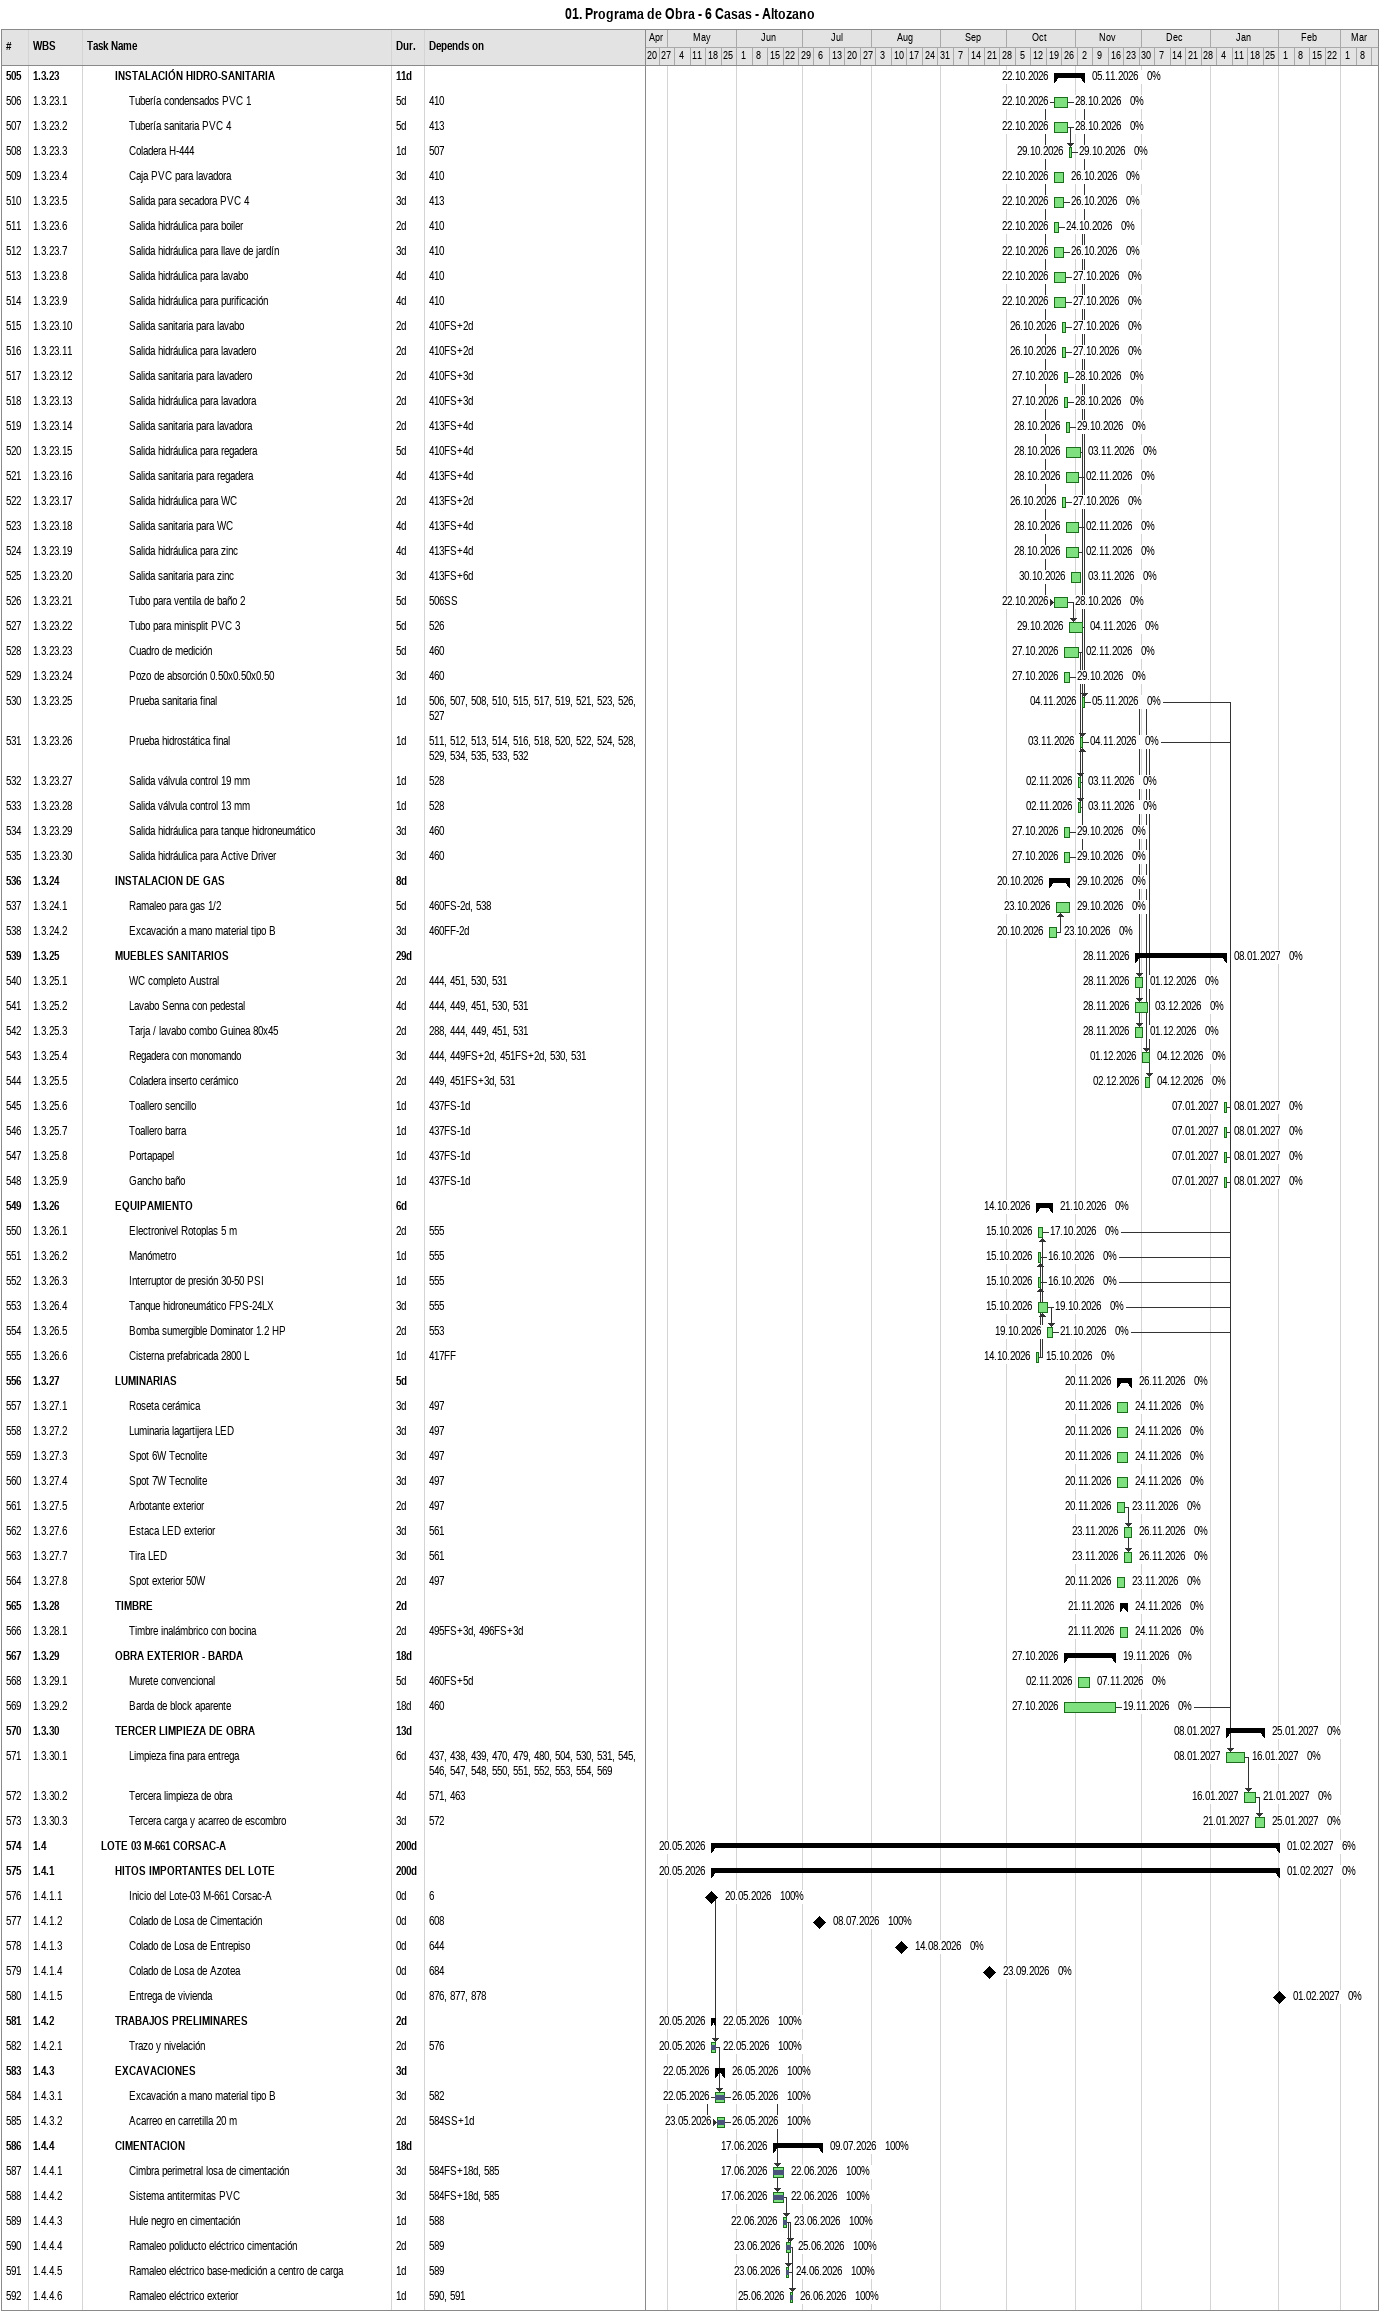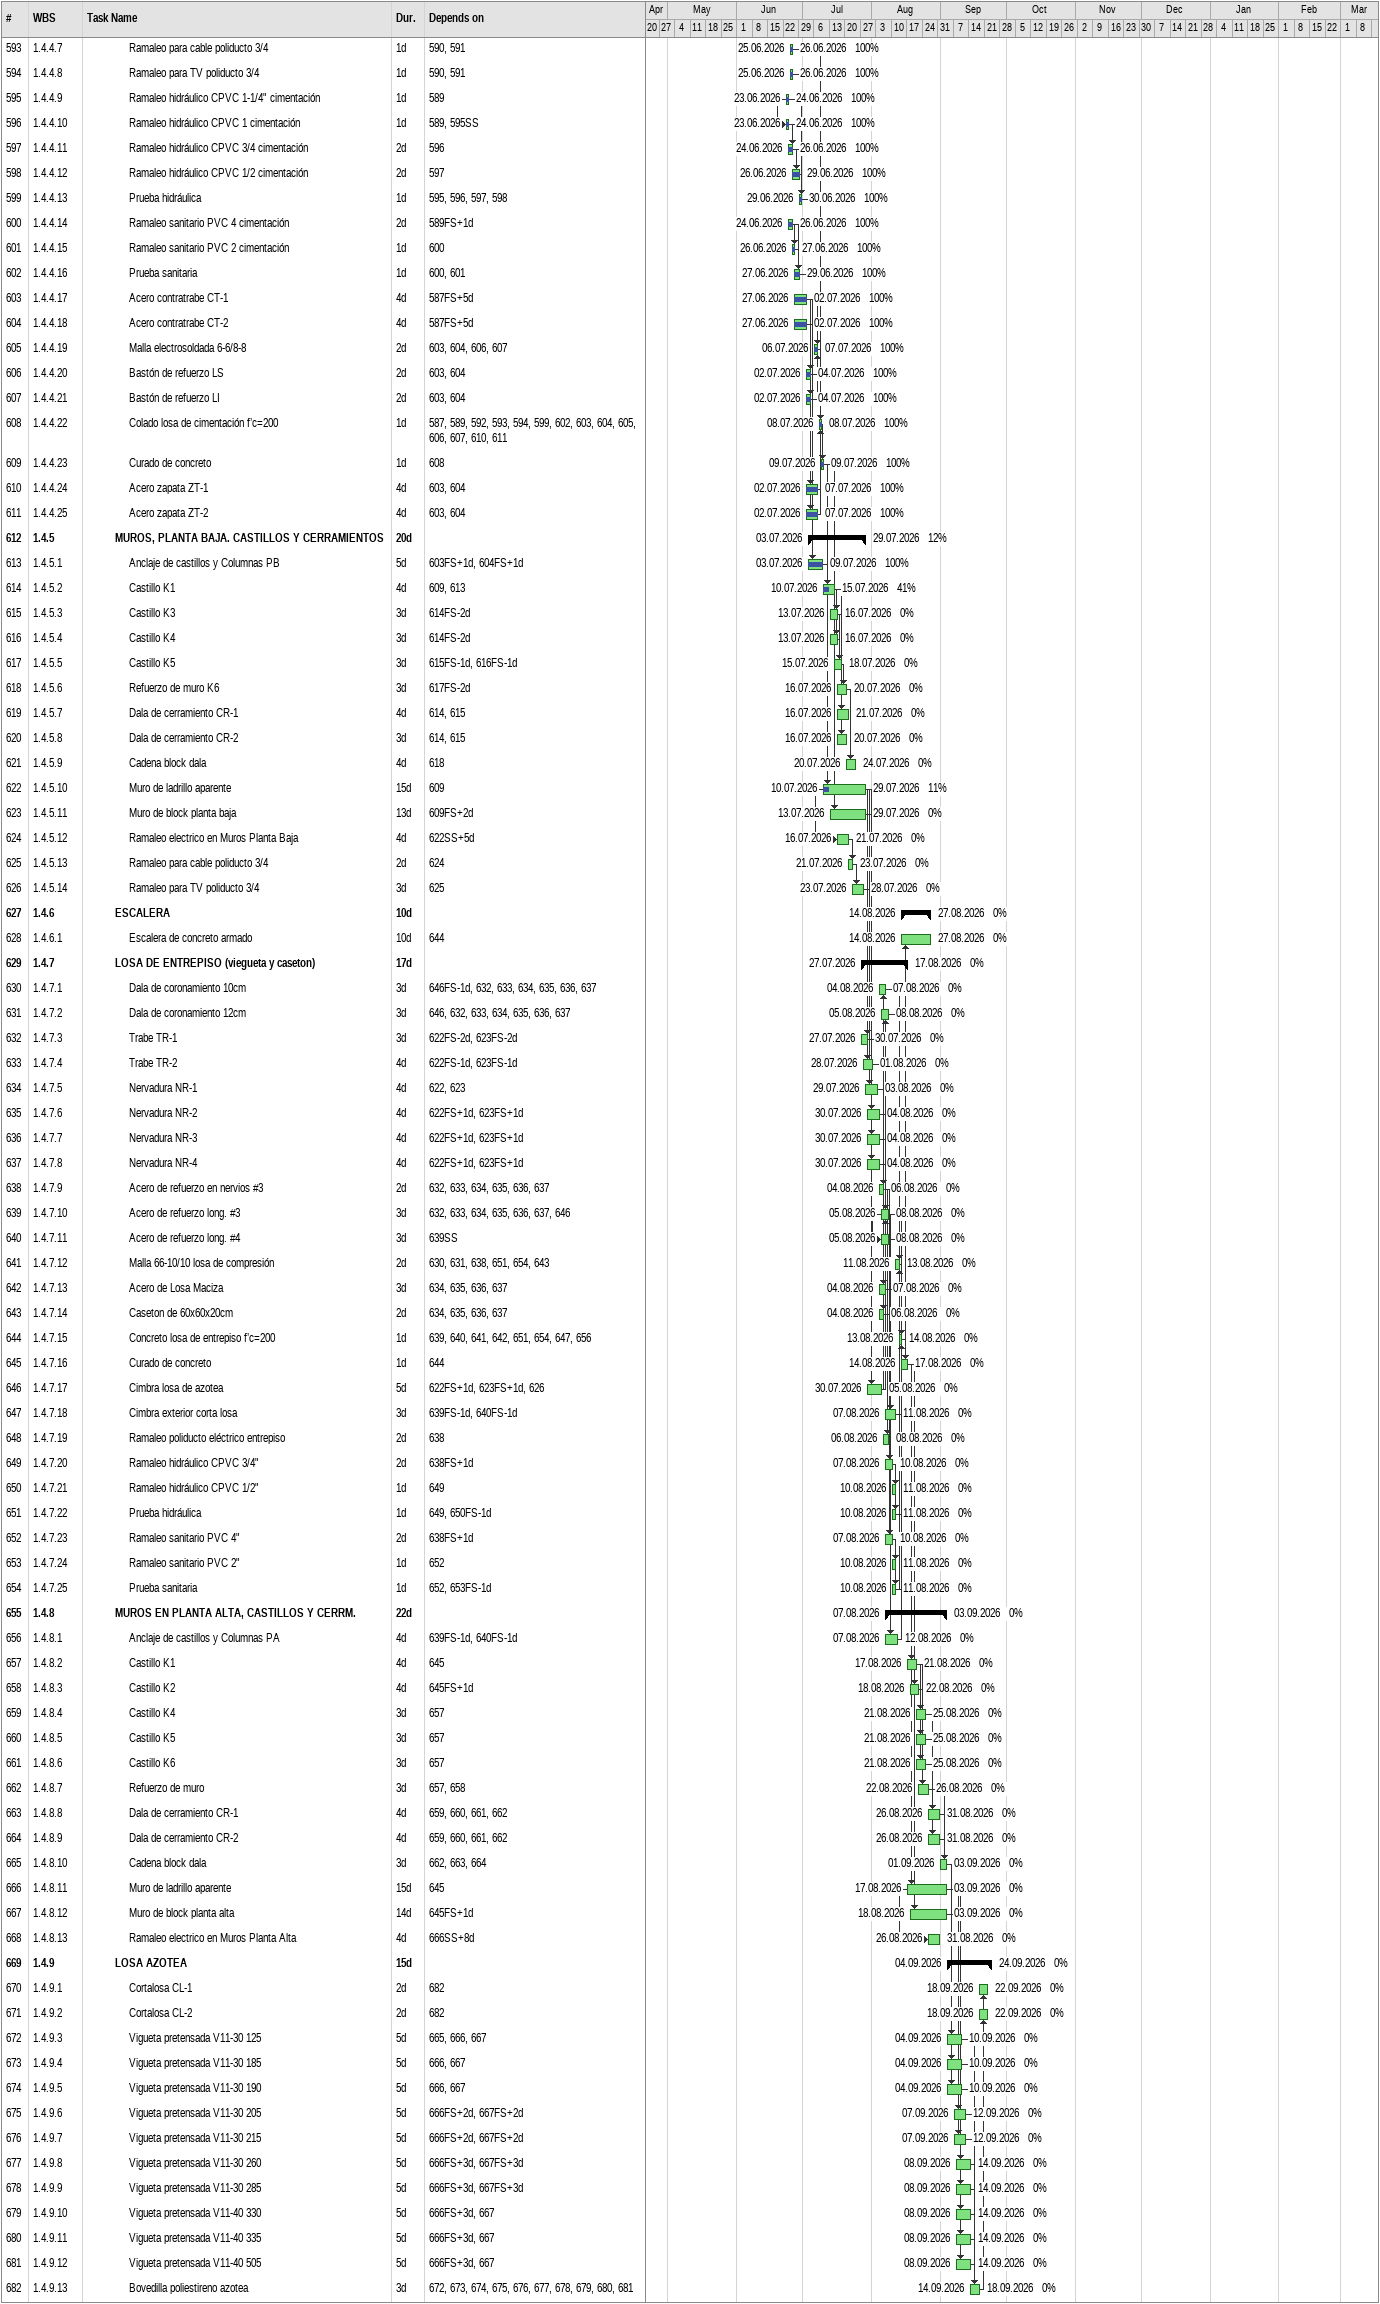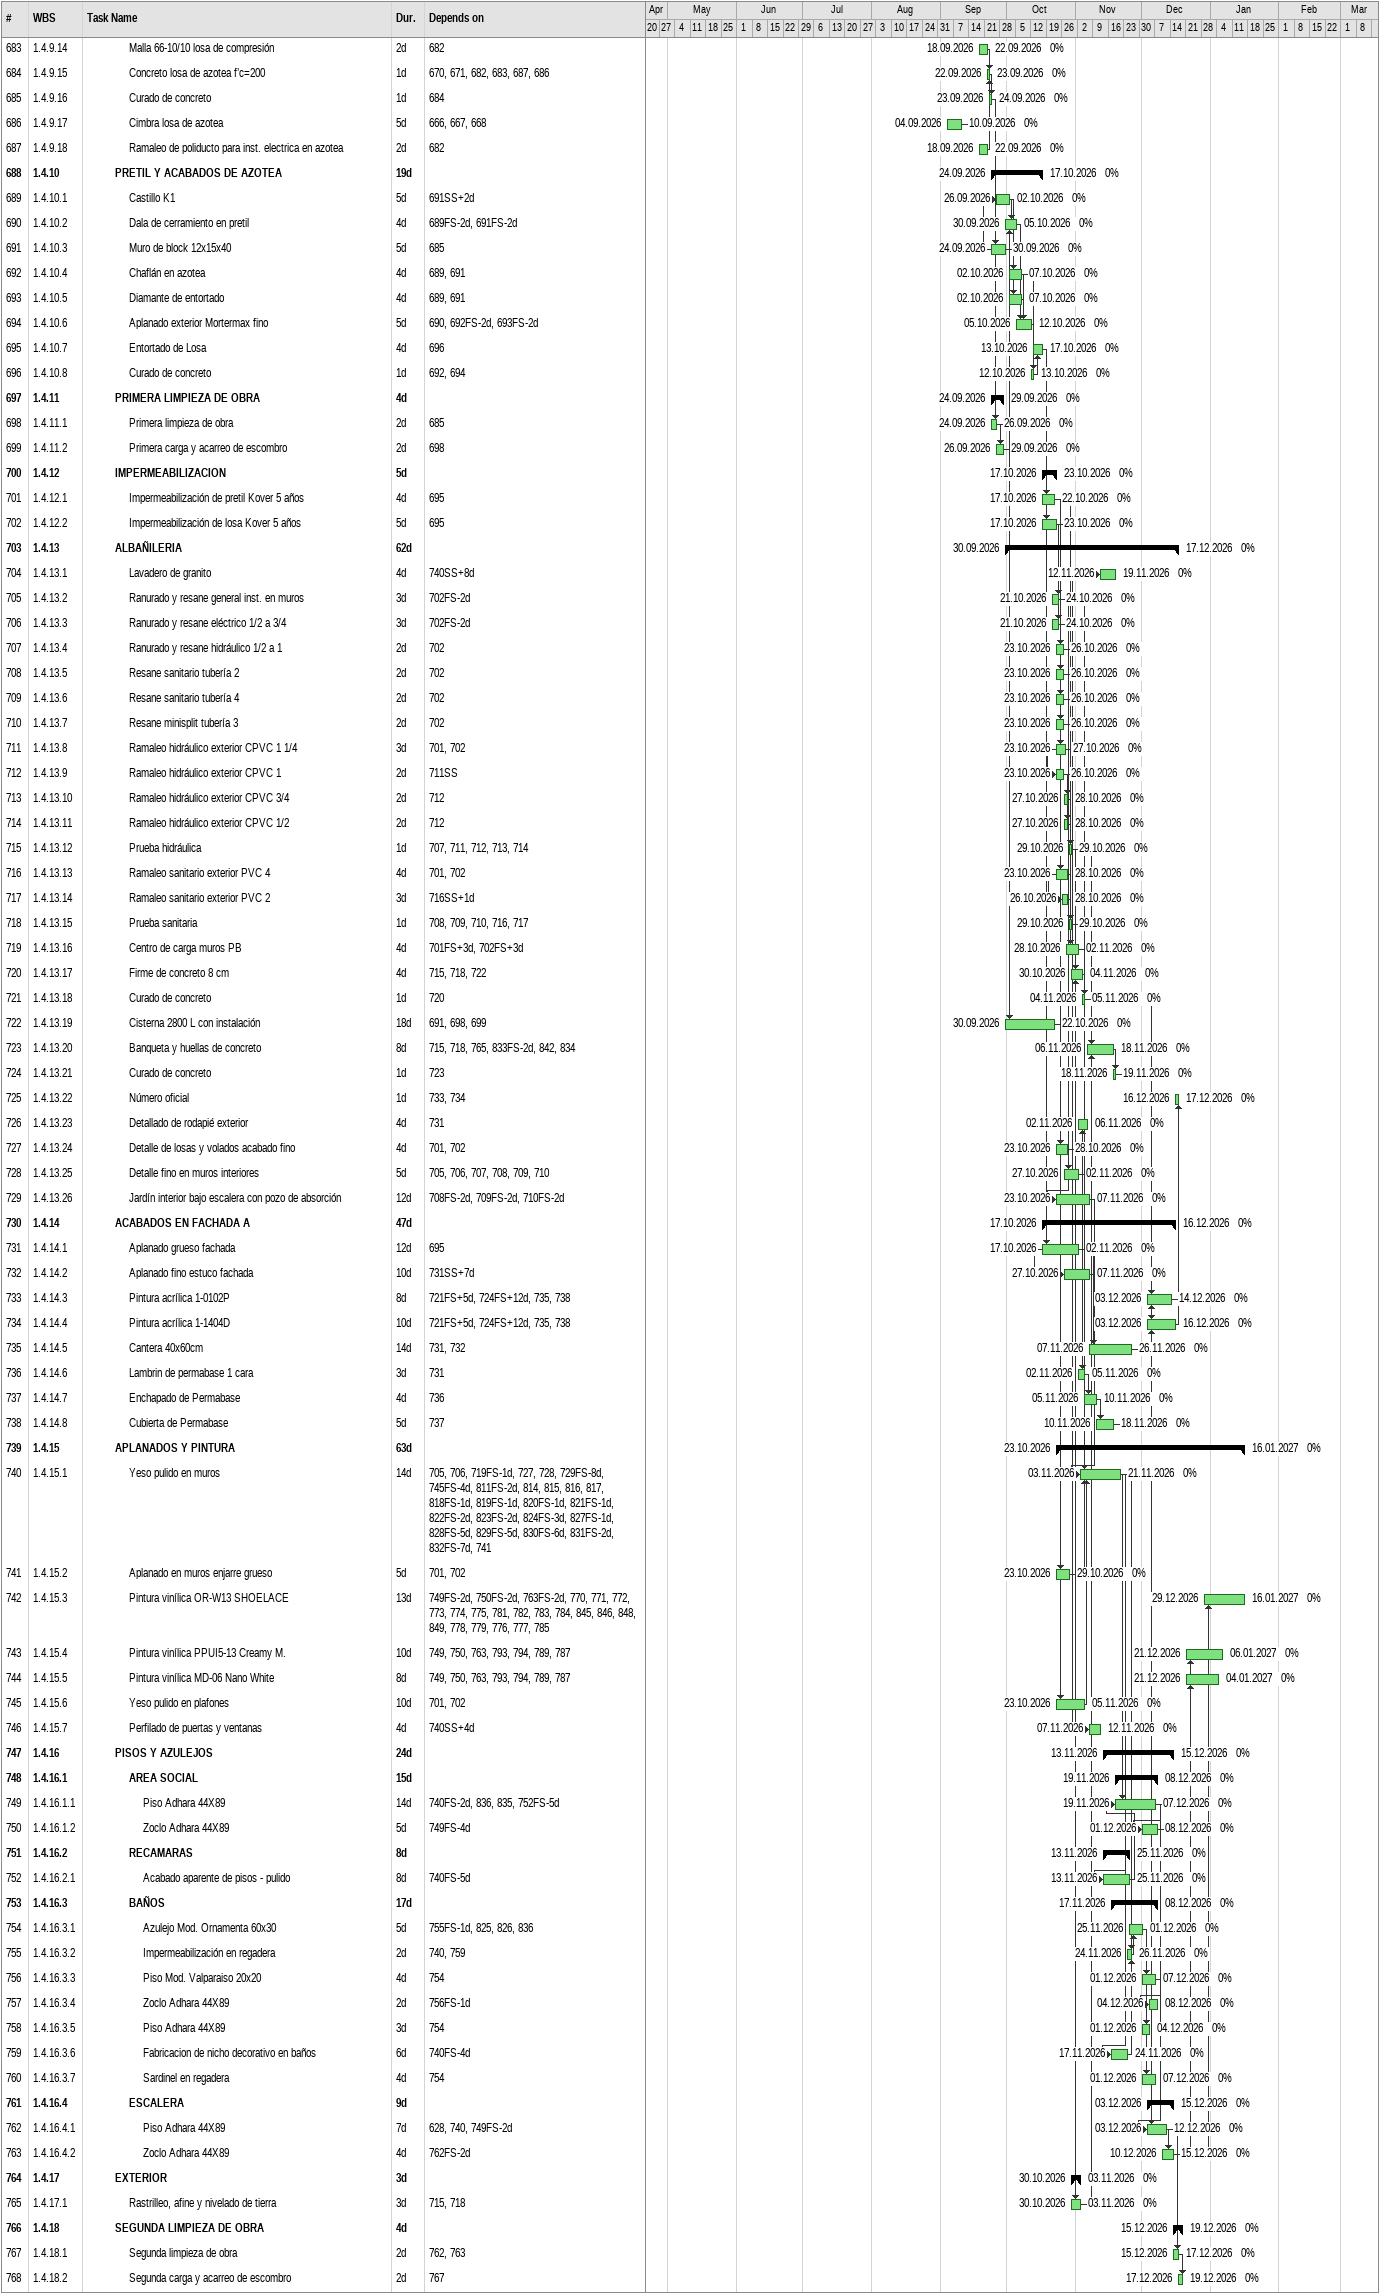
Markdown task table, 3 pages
01. Programa de Obra - 6 Casas - Altozano

| ID | WBS | Task | Duration | Start | Finish | Predecessors | % complete |
|---|---|---|---|---|---|---|---|
| 505 | 1.3.23 | **INSTALACIÓN HIDRO-SANITARIA** | 11d | 2026-10-22 | 2026-11-05 |  | 0 |
| 506 | 1.3.23.1 | Tubería condensados PVC 1 | 5d | 2026-10-22 | 2026-10-28 | 410 | 0 |
| 507 | 1.3.23.2 | Tubería sanitaria PVC 4 | 5d | 2026-10-22 | 2026-10-28 | 413 | 0 |
| 508 | 1.3.23.3 | Coladera H-444 | 1d | 2026-10-29 | 2026-10-29 | 507 | 0 |
| 509 | 1.3.23.4 | Caja PVC para lavadora | 3d | 2026-10-22 | 2026-10-26 | 410 | 0 |
| 510 | 1.3.23.5 | Salida para secadora PVC 4 | 3d | 2026-10-22 | 2026-10-26 | 413 | 0 |
| 511 | 1.3.23.6 | Salida hidráulica para boiler | 2d | 2026-10-22 | 2026-10-24 | 410 | 0 |
| 512 | 1.3.23.7 | Salida hidráulica para llave de jardín | 3d | 2026-10-22 | 2026-10-26 | 410 | 0 |
| 513 | 1.3.23.8 | Salida hidráulica para lavabo | 4d | 2026-10-22 | 2026-10-27 | 410 | 0 |
| 514 | 1.3.23.9 | Salida hidráulica para purificación | 4d | 2026-10-22 | 2026-10-27 | 410 | 0 |
| 515 | 1.3.23.10 | Salida sanitaria para lavabo | 2d | 2026-10-26 | 2026-10-27 | 410FS+2d | 0 |
| 516 | 1.3.23.11 | Salida hidráulica para lavadero | 2d | 2026-10-26 | 2026-10-27 | 410FS+2d | 0 |
| 517 | 1.3.23.12 | Salida sanitaria para lavadero | 2d | 2026-10-27 | 2026-10-28 | 410FS+3d | 0 |
| 518 | 1.3.23.13 | Salida hidráulica para lavadora | 2d | 2026-10-27 | 2026-10-28 | 410FS+3d | 0 |
| 519 | 1.3.23.14 | Salida sanitaria para lavadora | 2d | 2026-10-28 | 2026-10-29 | 413FS+4d | 0 |
| 520 | 1.3.23.15 | Salida hidráulica para regadera | 5d | 2026-10-28 | 2026-11-03 | 410FS+4d | 0 |
| 521 | 1.3.23.16 | Salida sanitaria para regadera | 4d | 2026-10-28 | 2026-11-02 | 413FS+4d | 0 |
| 522 | 1.3.23.17 | Salida hidráulica para WC | 2d | 2026-10-26 | 2026-10-27 | 413FS+2d | 0 |
| 523 | 1.3.23.18 | Salida sanitaria para WC | 4d | 2026-10-28 | 2026-11-02 | 413FS+4d | 0 |
| 524 | 1.3.23.19 | Salida hidráulica para zinc | 4d | 2026-10-28 | 2026-11-02 | 413FS+4d | 0 |
| 525 | 1.3.23.20 | Salida sanitaria para zinc | 3d | 2026-10-30 | 2026-11-03 | 413FS+6d | 0 |
| 526 | 1.3.23.21 | Tubo para ventila de baño 2 | 5d | 2026-10-22 | 2026-10-28 | 506SS | 0 |
| 527 | 1.3.23.22 | Tubo para minisplit PVC 3 | 5d | 2026-10-29 | 2026-11-04 | 526 | 0 |
| 528 | 1.3.23.23 | Cuadro de medición | 5d | 2026-10-27 | 2026-11-02 | 460 | 0 |
| 529 | 1.3.23.24 | Pozo de absorción 0.50x0.50x0.50 | 3d | 2026-10-27 | 2026-10-29 | 460 | 0 |
| 530 | 1.3.23.25 | Prueba sanitaria final | 1d | 2026-11-04 | 2026-11-05 | 506, 507, 508, 510, 515, 517, 519, 521, 523, 526, 527 | 0 |
| 531 | 1.3.23.26 | Prueba hidrostática final | 1d | 2026-11-03 | 2026-11-04 | 511, 512, 513, 514, 516, 518, 520, 522, 524, 528, 529, 534, 535, 533, 532 | 0 |
| 532 | 1.3.23.27 | Salida válvula control 19 mm | 1d | 2026-11-02 | 2026-11-03 | 528 | 0 |
| 533 | 1.3.23.28 | Salida válvula control 13 mm | 1d | 2026-11-02 | 2026-11-03 | 528 | 0 |
| 534 | 1.3.23.29 | Salida hidráulica para tanque hidroneumático | 3d | 2026-10-27 | 2026-10-29 | 460 | 0 |
| 535 | 1.3.23.30 | Salida hidráulica para Active Driver | 3d | 2026-10-27 | 2026-10-29 | 460 | 0 |
| 536 | 1.3.24 | **INSTALACION DE GAS** | 8d | 2026-10-20 | 2026-10-29 |  | 0 |
| 537 | 1.3.24.1 | Ramaleo para gas 1/2 | 5d | 2026-10-23 | 2026-10-29 | 460FS-2d, 538 | 0 |
| 538 | 1.3.24.2 | Excavación a mano material tipo B | 3d | 2026-10-20 | 2026-10-23 | 460FF-2d | 0 |
| 539 | 1.3.25 | **MUEBLES SANITARIOS** | 29d | 2026-11-28 | 2027-01-08 |  | 0 |
| 540 | 1.3.25.1 | WC completo Austral | 2d | 2026-11-28 | 2026-12-01 | 444, 451, 530, 531 | 0 |
| 541 | 1.3.25.2 | Lavabo Senna con pedestal | 4d | 2026-11-28 | 2026-12-03 | 444, 449, 451, 530, 531 | 0 |
| 542 | 1.3.25.3 | Tarja / lavabo combo Guinea 80x45 | 2d | 2026-11-28 | 2026-12-01 | 288, 444, 449, 451, 531 | 0 |
| 543 | 1.3.25.4 | Regadera con monomando | 3d | 2026-12-01 | 2026-12-04 | 444, 449FS+2d, 451FS+2d, 530, 531 | 0 |
| 544 | 1.3.25.5 | Coladera inserto cerámico | 2d | 2026-12-02 | 2026-12-04 | 449, 451FS+3d, 531 | 0 |
| 545 | 1.3.25.6 | Toallero sencillo | 1d | 2027-01-07 | 2027-01-08 | 437FS-1d | 0 |
| 546 | 1.3.25.7 | Toallero barra | 1d | 2027-01-07 | 2027-01-08 | 437FS-1d | 0 |
| 547 | 1.3.25.8 | Portapapel | 1d | 2027-01-07 | 2027-01-08 | 437FS-1d | 0 |
| 548 | 1.3.25.9 | Gancho baño | 1d | 2027-01-07 | 2027-01-08 | 437FS-1d | 0 |
| 549 | 1.3.26 | **EQUIPAMIENTO** | 6d | 2026-10-14 | 2026-10-21 |  | 0 |
| 550 | 1.3.26.1 | Electronivel Rotoplas 5 m | 2d | 2026-10-15 | 2026-10-17 | 555 | 0 |
| 551 | 1.3.26.2 | Manómetro | 1d | 2026-10-15 | 2026-10-16 | 555 | 0 |
| 552 | 1.3.26.3 | Interruptor de presión 30-50 PSI | 1d | 2026-10-15 | 2026-10-16 | 555 | 0 |
| 553 | 1.3.26.4 | Tanque hidroneumático FPS-24LX | 3d | 2026-10-15 | 2026-10-19 | 555 | 0 |
| 554 | 1.3.26.5 | Bomba sumergible Dominator 1.2 HP | 2d | 2026-10-19 | 2026-10-21 | 553 | 0 |
| 555 | 1.3.26.6 | Cisterna prefabricada 2800 L | 1d | 2026-10-14 | 2026-10-15 | 417FF | 0 |
| 556 | 1.3.27 | **LUMINARIAS** | 5d | 2026-11-20 | 2026-11-26 |  | 0 |
| 557 | 1.3.27.1 | Roseta cerámica | 3d | 2026-11-20 | 2026-11-24 | 497 | 0 |
| 558 | 1.3.27.2 | Luminaria lagartijera LED | 3d | 2026-11-20 | 2026-11-24 | 497 | 0 |
| 559 | 1.3.27.3 | Spot 6W Tecnolite | 3d | 2026-11-20 | 2026-11-24 | 497 | 0 |
| 560 | 1.3.27.4 | Spot 7W Tecnolite | 3d | 2026-11-20 | 2026-11-24 | 497 | 0 |
| 561 | 1.3.27.5 | Arbotante exterior | 2d | 2026-11-20 | 2026-11-23 | 497 | 0 |
| 562 | 1.3.27.6 | Estaca LED exterior | 3d | 2026-11-23 | 2026-11-26 | 561 | 0 |
| 563 | 1.3.27.7 | Tira LED | 3d | 2026-11-23 | 2026-11-26 | 561 | 0 |
| 564 | 1.3.27.8 | Spot exterior 50W | 2d | 2026-11-20 | 2026-11-23 | 497 | 0 |
| 565 | 1.3.28 | **TIMBRE** | 2d | 2026-11-21 | 2026-11-24 |  | 0 |
| 566 | 1.3.28.1 | Timbre inalámbrico con bocina | 2d | 2026-11-21 | 2026-11-24 | 495FS+3d, 496FS+3d | 0 |
| 567 | 1.3.29 | **OBRA EXTERIOR - BARDA** | 18d | 2026-10-27 | 2026-11-19 |  | 0 |
| 568 | 1.3.29.1 | Murete convencional | 5d | 2026-11-02 | 2026-11-07 | 460FS+5d | 0 |
| 569 | 1.3.29.2 | Barda de block aparente | 18d | 2026-10-27 | 2026-11-19 | 460 | 0 |
| 570 | 1.3.30 | **TERCER LIMPIEZA DE OBRA** | 13d | 2027-01-08 | 2027-01-25 |  | 0 |
| 571 | 1.3.30.1 | Limpieza fina para entrega | 6d | 2027-01-08 | 2027-01-16 | 437, 438, 439, 470, 479, 480, 504, 530, 531, 545, 546, 547, 548, 550, 551, 552, 553, 554, 569 | 0 |
| 572 | 1.3.30.2 | Tercera limpieza de obra | 4d | 2027-01-16 | 2027-01-21 | 571, 463 | 0 |
| 573 | 1.3.30.3 | Tercera carga y acarreo de escombro | 3d | 2027-01-21 | 2027-01-25 | 572 | 0 |
| 574 | 1.4 | **LOTE 03 M-661 CORSAC-A** | 200d | 2026-05-20 | 2027-02-01 |  | 6 |
| 575 | 1.4.1 | **HITOS IMPORTANTES DEL LOTE** | 200d | 2026-05-20 | 2027-02-01 |  | 0 |
| 576 | 1.4.1.1 | Inicio del Lote-03 M-661 Corsac-A | 0d | 2026-05-20 | 2026-05-20 | 6 | 100 |
| 577 | 1.4.1.2 | Colado de Losa de Cimentación | 0d | 2026-07-08 | 2026-07-08 | 608 | 100 |
| 578 | 1.4.1.3 | Colado de Losa de Entrepiso | 0d | 2026-08-14 | 2026-08-14 | 644 | 0 |
| 579 | 1.4.1.4 | Colado de Losa de Azotea | 0d | 2026-09-23 | 2026-09-23 | 684 | 0 |
| 580 | 1.4.1.5 | Entrega de vivienda | 0d | 2027-02-01 | 2027-02-01 | 876, 877, 878 | 0 |
| 581 | 1.4.2 | **TRABAJOS PRELIMINARES** | 2d | 2026-05-20 | 2026-05-22 |  | 100 |
| 582 | 1.4.2.1 | Trazo y nivelación | 2d | 2026-05-20 | 2026-05-22 | 576 | 100 |
| 583 | 1.4.3 | **EXCAVACIONES** | 3d | 2026-05-22 | 2026-05-26 |  | 100 |
| 584 | 1.4.3.1 | Excavación a mano material tipo B | 3d | 2026-05-22 | 2026-05-26 | 582 | 100 |
| 585 | 1.4.3.2 | Acarreo en carretilla 20 m | 2d | 2026-05-23 | 2026-05-26 | 584SS+1d | 100 |
| 586 | 1.4.4 | **CIMENTACION** | 18d | 2026-06-17 | 2026-07-09 |  | 100 |
| 587 | 1.4.4.1 | Cimbra perimetral losa de cimentación | 3d | 2026-06-17 | 2026-06-22 | 584FS+18d, 585 | 100 |
| 588 | 1.4.4.2 | Sistema antitermitas PVC | 3d | 2026-06-17 | 2026-06-22 | 584FS+18d, 585 | 100 |
| 589 | 1.4.4.3 | Hule negro en cimentación | 1d | 2026-06-22 | 2026-06-23 | 588 | 100 |
| 590 | 1.4.4.4 | Ramaleo poliducto eléctrico cimentación | 2d | 2026-06-23 | 2026-06-25 | 589 | 100 |
| 591 | 1.4.4.5 | Ramaleo eléctrico base-medición a centro de carga | 1d | 2026-06-23 | 2026-06-24 | 589 | 100 |
| 592 | 1.4.4.6 | Ramaleo eléctrico exterior | 1d | 2026-06-25 | 2026-06-26 | 590, 591 | 100 |
| 593 | 1.4.4.7 | Ramaleo para cable poliducto 3/4 | 1d | 2026-06-25 | 2026-06-26 | 590, 591 | 100 |
| 594 | 1.4.4.8 | Ramaleo para TV poliducto 3/4 | 1d | 2026-06-25 | 2026-06-26 | 590, 591 | 100 |
| 595 | 1.4.4.9 | Ramaleo hidráulico CPVC 1-1/4" cimentación | 1d | 2026-06-23 | 2026-06-24 | 589 | 100 |
| 596 | 1.4.4.10 | Ramaleo hidráulico CPVC 1 cimentación | 1d | 2026-06-23 | 2026-06-24 | 589, 595SS | 100 |
| 597 | 1.4.4.11 | Ramaleo hidráulico CPVC 3/4 cimentación | 2d | 2026-06-24 | 2026-06-26 | 596 | 100 |
| 598 | 1.4.4.12 | Ramaleo hidráulico CPVC 1/2 cimentación | 2d | 2026-06-26 | 2026-06-29 | 597 | 100 |
| 599 | 1.4.4.13 | Prueba hidráulica | 1d | 2026-06-29 | 2026-06-30 | 595, 596, 597, 598 | 100 |
| 600 | 1.4.4.14 | Ramaleo sanitario PVC 4 cimentación | 2d | 2026-06-24 | 2026-06-26 | 589FS+1d | 100 |
| 601 | 1.4.4.15 | Ramaleo sanitario PVC 2 cimentación | 1d | 2026-06-26 | 2026-06-27 | 600 | 100 |
| 602 | 1.4.4.16 | Prueba sanitaria | 1d | 2026-06-27 | 2026-06-29 | 600, 601 | 100 |
| 603 | 1.4.4.17 | Acero contratrabe CT-1 | 4d | 2026-06-27 | 2026-07-02 | 587FS+5d | 100 |
| 604 | 1.4.4.18 | Acero contratrabe CT-2 | 4d | 2026-06-27 | 2026-07-02 | 587FS+5d | 100 |
| 605 | 1.4.4.19 | Malla electrosoldada 6-6/8-8 | 2d | 2026-07-06 | 2026-07-07 | 603, 604, 606, 607 | 100 |
| 606 | 1.4.4.20 | Bastón de refuerzo LS | 2d | 2026-07-02 | 2026-07-04 | 603, 604 | 100 |
| 607 | 1.4.4.21 | Bastón de refuerzo LI | 2d | 2026-07-02 | 2026-07-04 | 603, 604 | 100 |
| 608 | 1.4.4.22 | Colado losa de cimentación f’c=200 | 1d | 2026-07-08 | 2026-07-08 | 587, 589, 592, 593, 594, 599, 602, 603, 604, 605, 606, 607, 610, 611 | 100 |
| 609 | 1.4.4.23 | Curado de concreto | 1d | 2026-07-09 | 2026-07-09 | 608 | 100 |
| 610 | 1.4.4.24 | Acero zapata ZT-1 | 4d | 2026-07-02 | 2026-07-07 | 603, 604 | 100 |
| 611 | 1.4.4.25 | Acero zapata ZT-2 | 4d | 2026-07-02 | 2026-07-07 | 603, 604 | 100 |
| 612 | 1.4.5 | **MUROS, PLANTA BAJA. CASTILLOS Y CERRAMIENTOS** | 20d | 2026-07-03 | 2026-07-29 |  | 12 |
| 613 | 1.4.5.1 | Anclaje de castillos y Columnas PB | 5d | 2026-07-03 | 2026-07-09 | 603FS+1d, 604FS+1d | 100 |
| 614 | 1.4.5.2 | Castillo K1 | 4d | 2026-07-10 | 2026-07-15 | 609, 613 | 41 |
| 615 | 1.4.5.3 | Castillo K3 | 3d | 2026-07-13 | 2026-07-16 | 614FS-2d | 0 |
| 616 | 1.4.5.4 | Castillo K4 | 3d | 2026-07-13 | 2026-07-16 | 614FS-2d | 0 |
| 617 | 1.4.5.5 | Castillo K5 | 3d | 2026-07-15 | 2026-07-18 | 615FS-1d, 616FS-1d | 0 |
| 618 | 1.4.5.6 | Refuerzo de muro K6 | 3d | 2026-07-16 | 2026-07-20 | 617FS-2d | 0 |
| 619 | 1.4.5.7 | Dala de cerramiento CR-1 | 4d | 2026-07-16 | 2026-07-21 | 614, 615 | 0 |
| 620 | 1.4.5.8 | Dala de cerramiento CR-2 | 3d | 2026-07-16 | 2026-07-20 | 614, 615 | 0 |
| 621 | 1.4.5.9 | Cadena block dala | 4d | 2026-07-20 | 2026-07-24 | 618 | 0 |
| 622 | 1.4.5.10 | Muro de ladrillo aparente | 15d | 2026-07-10 | 2026-07-29 | 609 | 11 |
| 623 | 1.4.5.11 | Muro de block planta baja | 13d | 2026-07-13 | 2026-07-29 | 609FS+2d | 0 |
| 624 | 1.4.5.12 | Ramaleo electrico en Muros Planta Baja | 4d | 2026-07-16 | 2026-07-21 | 622SS+5d | 0 |
| 625 | 1.4.5.13 | Ramaleo para cable poliducto 3/4 | 2d | 2026-07-21 | 2026-07-23 | 624 | 0 |
| 626 | 1.4.5.14 | Ramaleo para TV poliducto 3/4 | 3d | 2026-07-23 | 2026-07-28 | 625 | 0 |
| 627 | 1.4.6 | **ESCALERA** | 10d | 2026-08-14 | 2026-08-27 |  | 0 |
| 628 | 1.4.6.1 | Escalera de concreto armado | 10d | 2026-08-14 | 2026-08-27 | 644 | 0 |
| 629 | 1.4.7 | **LOSA DE ENTREPISO (viegueta y caseton)** | 17d | 2026-07-27 | 2026-08-17 |  | 0 |
| 630 | 1.4.7.1 | Dala de coronamiento 10cm | 3d | 2026-08-04 | 2026-08-07 | 646FS-1d, 632, 633, 634, 635, 636, 637 | 0 |
| 631 | 1.4.7.2 | Dala de coronamiento 12cm | 3d | 2026-08-05 | 2026-08-08 | 646, 632, 633, 634, 635, 636, 637 | 0 |
| 632 | 1.4.7.3 | Trabe TR-1 | 3d | 2026-07-27 | 2026-07-30 | 622FS-2d, 623FS-2d | 0 |
| 633 | 1.4.7.4 | Trabe TR-2 | 4d | 2026-07-28 | 2026-08-01 | 622FS-1d, 623FS-1d | 0 |
| 634 | 1.4.7.5 | Nervadura NR-1 | 4d | 2026-07-29 | 2026-08-03 | 622, 623 | 0 |
| 635 | 1.4.7.6 | Nervadura NR-2 | 4d | 2026-07-30 | 2026-08-04 | 622FS+1d, 623FS+1d | 0 |
| 636 | 1.4.7.7 | Nervadura NR-3 | 4d | 2026-07-30 | 2026-08-04 | 622FS+1d, 623FS+1d | 0 |
| 637 | 1.4.7.8 | Nervadura NR-4 | 4d | 2026-07-30 | 2026-08-04 | 622FS+1d, 623FS+1d | 0 |
| 638 | 1.4.7.9 | Acero de refuerzo en nervios #3 | 2d | 2026-08-04 | 2026-08-06 | 632, 633, 634, 635, 636, 637 | 0 |
| 639 | 1.4.7.10 | Acero de refuerzo long. #3 | 3d | 2026-08-05 | 2026-08-08 | 632, 633, 634, 635, 636, 637, 646 | 0 |
| 640 | 1.4.7.11 | Acero de refuerzo long. #4 | 3d | 2026-08-05 | 2026-08-08 | 639SS | 0 |
| 641 | 1.4.7.12 | Malla 66-10/10 losa de compresión | 2d | 2026-08-11 | 2026-08-13 | 630, 631, 638, 651, 654, 643 | 0 |
| 642 | 1.4.7.13 | Acero de Losa Maciza | 3d | 2026-08-04 | 2026-08-07 | 634, 635, 636, 637 | 0 |
| 643 | 1.4.7.14 | Caseton de 60x60x20cm | 2d | 2026-08-04 | 2026-08-06 | 634, 635, 636, 637 | 0 |
| 644 | 1.4.7.15 | Concreto losa de entrepiso f’c=200 | 1d | 2026-08-13 | 2026-08-14 | 639, 640, 641, 642, 651, 654, 647, 656 | 0 |
| 645 | 1.4.7.16 | Curado de concreto | 1d | 2026-08-14 | 2026-08-17 | 644 | 0 |
| 646 | 1.4.7.17 | Cimbra losa de azotea | 5d | 2026-07-30 | 2026-08-05 | 622FS+1d, 623FS+1d, 626 | 0 |
| 647 | 1.4.7.18 | Cimbra exterior corta losa | 3d | 2026-08-07 | 2026-08-11 | 639FS-1d, 640FS-1d | 0 |
| 648 | 1.4.7.19 | Ramaleo poliducto eléctrico entrepiso | 2d | 2026-08-06 | 2026-08-08 | 638 | 0 |
| 649 | 1.4.7.20 | Ramaleo hidráulico CPVC 3/4" | 2d | 2026-08-07 | 2026-08-10 | 638FS+1d | 0 |
| 650 | 1.4.7.21 | Ramaleo hidráulico CPVC 1/2" | 1d | 2026-08-10 | 2026-08-11 | 649 | 0 |
| 651 | 1.4.7.22 | Prueba hidráulica | 1d | 2026-08-10 | 2026-08-11 | 649, 650FS-1d | 0 |
| 652 | 1.4.7.23 | Ramaleo sanitario PVC 4" | 2d | 2026-08-07 | 2026-08-10 | 638FS+1d | 0 |
| 653 | 1.4.7.24 | Ramaleo sanitario PVC 2" | 1d | 2026-08-10 | 2026-08-11 | 652 | 0 |
| 654 | 1.4.7.25 | Prueba sanitaria | 1d | 2026-08-10 | 2026-08-11 | 652, 653FS-1d | 0 |
| 655 | 1.4.8 | **MUROS EN PLANTA ALTA, CASTILLOS Y CERRM.** | 22d | 2026-08-07 | 2026-09-03 |  | 0 |
| 656 | 1.4.8.1 | Anclaje de castillos y Columnas PA | 4d | 2026-08-07 | 2026-08-12 | 639FS-1d, 640FS-1d | 0 |
| 657 | 1.4.8.2 | Castillo K1 | 4d | 2026-08-17 | 2026-08-21 | 645 | 0 |
| 658 | 1.4.8.3 | Castillo K2 | 4d | 2026-08-18 | 2026-08-22 | 645FS+1d | 0 |
| 659 | 1.4.8.4 | Castillo K4 | 3d | 2026-08-21 | 2026-08-25 | 657 | 0 |
| 660 | 1.4.8.5 | Castillo K5 | 3d | 2026-08-21 | 2026-08-25 | 657 | 0 |
| 661 | 1.4.8.6 | Castillo K6 | 3d | 2026-08-21 | 2026-08-25 | 657 | 0 |
| 662 | 1.4.8.7 | Refuerzo de muro | 3d | 2026-08-22 | 2026-08-26 | 657, 658 | 0 |
| 663 | 1.4.8.8 | Dala de cerramiento CR-1 | 4d | 2026-08-26 | 2026-08-31 | 659, 660, 661, 662 | 0 |
| 664 | 1.4.8.9 | Dala de cerramiento CR-2 | 4d | 2026-08-26 | 2026-08-31 | 659, 660, 661, 662 | 0 |
| 665 | 1.4.8.10 | Cadena block dala | 3d | 2026-09-01 | 2026-09-03 | 662, 663, 664 | 0 |
| 666 | 1.4.8.11 | Muro de ladrillo aparente | 15d | 2026-08-17 | 2026-09-03 | 645 | 0 |
| 667 | 1.4.8.12 | Muro de block planta alta | 14d | 2026-08-18 | 2026-09-03 | 645FS+1d | 0 |
| 668 | 1.4.8.13 | Ramaleo electrico en Muros Planta Alta | 4d | 2026-08-26 | 2026-08-31 | 666SS+8d | 0 |
| 669 | 1.4.9 | **LOSA AZOTEA** | 15d | 2026-09-04 | 2026-09-24 |  | 0 |
| 670 | 1.4.9.1 | Cortalosa CL-1 | 2d | 2026-09-18 | 2026-09-22 | 682 | 0 |
| 671 | 1.4.9.2 | Cortalosa CL-2 | 2d | 2026-09-18 | 2026-09-22 | 682 | 0 |
| 672 | 1.4.9.3 | Vigueta pretensada V11-30 125 | 5d | 2026-09-04 | 2026-09-10 | 665, 666, 667 | 0 |
| 673 | 1.4.9.4 | Vigueta pretensada V11-30 185 | 5d | 2026-09-04 | 2026-09-10 | 666, 667 | 0 |
| 674 | 1.4.9.5 | Vigueta pretensada V11-30 190 | 5d | 2026-09-04 | 2026-09-10 | 666, 667 | 0 |
| 675 | 1.4.9.6 | Vigueta pretensada V11-30 205 | 5d | 2026-09-07 | 2026-09-12 | 666FS+2d, 667FS+2d | 0 |
| 676 | 1.4.9.7 | Vigueta pretensada V11-30 215 | 5d | 2026-09-07 | 2026-09-12 | 666FS+2d, 667FS+2d | 0 |
| 677 | 1.4.9.8 | Vigueta pretensada V11-30 260 | 5d | 2026-09-08 | 2026-09-14 | 666FS+3d, 667FS+3d | 0 |
| 678 | 1.4.9.9 | Vigueta pretensada V11-30 285 | 5d | 2026-09-08 | 2026-09-14 | 666FS+3d, 667FS+3d | 0 |
| 679 | 1.4.9.10 | Vigueta pretensada V11-40 330 | 5d | 2026-09-08 | 2026-09-14 | 666FS+3d, 667 | 0 |
| 680 | 1.4.9.11 | Vigueta pretensada V11-40 335 | 5d | 2026-09-08 | 2026-09-14 | 666FS+3d, 667 | 0 |
| 681 | 1.4.9.12 | Vigueta pretensada V11-40 505 | 5d | 2026-09-08 | 2026-09-14 | 666FS+3d, 667 | 0 |
| 682 | 1.4.9.13 | Bovedilla poliestireno azotea | 3d | 2026-09-14 | 2026-09-18 | 672, 673, 674, 675, 676, 677, 678, 679, 680, 681 | 0 |
| 683 | 1.4.9.14 | Malla 66-10/10 losa de compresión | 2d | 2026-09-18 | 2026-09-22 | 682 | 0 |
| 684 | 1.4.9.15 | Concreto losa de azotea f’c=200 | 1d | 2026-09-22 | 2026-09-23 | 670, 671, 682, 683, 687, 686 | 0 |
| 685 | 1.4.9.16 | Curado de concreto | 1d | 2026-09-23 | 2026-09-24 | 684 | 0 |
| 686 | 1.4.9.17 | Cimbra losa de azotea | 5d | 2026-09-04 | 2026-09-10 | 666, 667, 668 | 0 |
| 687 | 1.4.9.18 | Ramaleo de poliducto para inst. electrica en azotea | 2d | 2026-09-18 | 2026-09-22 | 682 | 0 |
| 688 | 1.4.10 | **PRETIL Y ACABADOS DE AZOTEA** | 19d | 2026-09-24 | 2026-10-17 |  | 0 |
| 689 | 1.4.10.1 | Castillo K1 | 5d | 2026-09-26 | 2026-10-02 | 691SS+2d | 0 |
| 690 | 1.4.10.2 | Dala de cerramiento en pretil | 4d | 2026-09-30 | 2026-10-05 | 689FS-2d, 691FS-2d | 0 |
| 691 | 1.4.10.3 | Muro de block 12x15x40 | 5d | 2026-09-24 | 2026-09-30 | 685 | 0 |
| 692 | 1.4.10.4 | Chaflán en azotea | 4d | 2026-10-02 | 2026-10-07 | 689, 691 | 0 |
| 693 | 1.4.10.5 | Diamante de entortado | 4d | 2026-10-02 | 2026-10-07 | 689, 691 | 0 |
| 694 | 1.4.10.6 | Aplanado exterior Mortermax fino | 5d | 2026-10-05 | 2026-10-12 | 690, 692FS-2d, 693FS-2d | 0 |
| 695 | 1.4.10.7 | Entortado de Losa | 4d | 2026-10-13 | 2026-10-17 | 696 | 0 |
| 696 | 1.4.10.8 | Curado de concreto | 1d | 2026-10-12 | 2026-10-13 | 692, 694 | 0 |
| 697 | 1.4.11 | **PRIMERA LIMPIEZA DE OBRA** | 4d | 2026-09-24 | 2026-09-29 |  | 0 |
| 698 | 1.4.11.1 | Primera limpieza de obra | 2d | 2026-09-24 | 2026-09-26 | 685 | 0 |
| 699 | 1.4.11.2 | Primera carga y acarreo de escombro | 2d | 2026-09-26 | 2026-09-29 | 698 | 0 |
| 700 | 1.4.12 | **IMPERMEABILIZACION** | 5d | 2026-10-17 | 2026-10-23 |  | 0 |
| 701 | 1.4.12.1 | Impermeabilización de pretil Kover 5 años | 4d | 2026-10-17 | 2026-10-22 | 695 | 0 |
| 702 | 1.4.12.2 | Impermeabilización de losa Kover 5 años | 5d | 2026-10-17 | 2026-10-23 | 695 | 0 |
| 703 | 1.4.13 | **ALBAÑILERIA** | 62d | 2026-09-30 | 2026-12-17 |  | 0 |
| 704 | 1.4.13.1 | Lavadero de granito | 4d | 2026-11-12 | 2026-11-19 | 740SS+8d | 0 |
| 705 | 1.4.13.2 | Ranurado y resane general inst. en muros | 3d | 2026-10-21 | 2026-10-24 | 702FS-2d | 0 |
| 706 | 1.4.13.3 | Ranurado y resane eléctrico 1/2 a 3/4 | 3d | 2026-10-21 | 2026-10-24 | 702FS-2d | 0 |
| 707 | 1.4.13.4 | Ranurado y resane hidráulico 1/2 a 1 | 2d | 2026-10-23 | 2026-10-26 | 702 | 0 |
| 708 | 1.4.13.5 | Resane sanitario tubería 2 | 2d | 2026-10-23 | 2026-10-26 | 702 | 0 |
| 709 | 1.4.13.6 | Resane sanitario tubería 4 | 2d | 2026-10-23 | 2026-10-26 | 702 | 0 |
| 710 | 1.4.13.7 | Resane minisplit tubería 3 | 2d | 2026-10-23 | 2026-10-26 | 702 | 0 |
| 711 | 1.4.13.8 | Ramaleo hidráulico exterior CPVC 1 1/4 | 3d | 2026-10-23 | 2026-10-27 | 701, 702 | 0 |
| 712 | 1.4.13.9 | Ramaleo hidráulico exterior CPVC 1 | 2d | 2026-10-23 | 2026-10-26 | 711SS | 0 |
| 713 | 1.4.13.10 | Ramaleo hidráulico exterior CPVC 3/4 | 2d | 2026-10-27 | 2026-10-28 | 712 | 0 |
| 714 | 1.4.13.11 | Ramaleo hidráulico exterior CPVC 1/2 | 2d | 2026-10-27 | 2026-10-28 | 712 | 0 |
| 715 | 1.4.13.12 | Prueba hidráulica | 1d | 2026-10-29 | 2026-10-29 | 707, 711, 712, 713, 714 | 0 |
| 716 | 1.4.13.13 | Ramaleo sanitario exterior PVC 4 | 4d | 2026-10-23 | 2026-10-28 | 701, 702 | 0 |
| 717 | 1.4.13.14 | Ramaleo sanitario exterior PVC 2 | 3d | 2026-10-26 | 2026-10-28 | 716SS+1d | 0 |
| 718 | 1.4.13.15 | Prueba sanitaria | 1d | 2026-10-29 | 2026-10-29 | 708, 709, 710, 716, 717 | 0 |
| 719 | 1.4.13.16 | Centro de carga muros PB | 4d | 2026-10-28 | 2026-11-02 | 701FS+3d, 702FS+3d | 0 |
| 720 | 1.4.13.17 | Firme de concreto 8 cm | 4d | 2026-10-30 | 2026-11-04 | 715, 718, 722 | 0 |
| 721 | 1.4.13.18 | Curado de concreto | 1d | 2026-11-04 | 2026-11-05 | 720 | 0 |
| 722 | 1.4.13.19 | Cisterna 2800 L con instalación | 18d | 2026-09-30 | 2026-10-22 | 691, 698, 699 | 0 |
| 723 | 1.4.13.20 | Banqueta y huellas de concreto | 8d | 2026-11-06 | 2026-11-18 | 715, 718, 765, 833FS-2d, 842, 834 | 0 |
| 724 | 1.4.13.21 | Curado de concreto | 1d | 2026-11-18 | 2026-11-19 | 723 | 0 |
| 725 | 1.4.13.22 | Número oficial | 1d | 2026-12-16 | 2026-12-17 | 733, 734 | 0 |
| 726 | 1.4.13.23 | Detallado de rodapié exterior | 4d | 2026-11-02 | 2026-11-06 | 731 | 0 |
| 727 | 1.4.13.24 | Detalle de losas y volados acabado fino | 4d | 2026-10-23 | 2026-10-28 | 701, 702 | 0 |
| 728 | 1.4.13.25 | Detalle fino en muros interiores | 5d | 2026-10-27 | 2026-11-02 | 705, 706, 707, 708, 709, 710 | 0 |
| 729 | 1.4.13.26 | Jardín interior bajo escalera con pozo de absorción | 12d | 2026-10-23 | 2026-11-07 | 708FS-2d, 709FS-2d, 710FS-2d | 0 |
| 730 | 1.4.14 | **ACABADOS EN FACHADA A** | 47d | 2026-10-17 | 2026-12-16 |  | 0 |
| 731 | 1.4.14.1 | Aplanado grueso fachada | 12d | 2026-10-17 | 2026-11-02 | 695 | 0 |
| 732 | 1.4.14.2 | Aplanado fino estuco fachada | 10d | 2026-10-27 | 2026-11-07 | 731SS+7d | 0 |
| 733 | 1.4.14.3 | Pintura acrílica 1-0102P | 8d | 2026-12-03 | 2026-12-14 | 721FS+5d, 724FS+12d, 735, 738 | 0 |
| 734 | 1.4.14.4 | Pintura acrílica 1-1404D | 10d | 2026-12-03 | 2026-12-16 | 721FS+5d, 724FS+12d, 735, 738 | 0 |
| 735 | 1.4.14.5 | Cantera 40x60cm | 14d | 2026-11-07 | 2026-11-26 | 731, 732 | 0 |
| 736 | 1.4.14.6 | Lambrin de permabase 1 cara | 3d | 2026-11-02 | 2026-11-05 | 731 | 0 |
| 737 | 1.4.14.7 | Enchapado de Permabase | 4d | 2026-11-05 | 2026-11-10 | 736 | 0 |
| 738 | 1.4.14.8 | Cubierta de Permabase | 5d | 2026-11-10 | 2026-11-18 | 737 | 0 |
| 739 | 1.4.15 | **APLANADOS Y PINTURA** | 63d | 2026-10-23 | 2027-01-16 |  | 0 |
| 740 | 1.4.15.1 | Yeso pulido en muros | 14d | 2026-11-03 | 2026-11-21 | 705, 706, 719FS-1d, 727, 728, 729FS-8d, 745FS-4d, 811FS-2d, 814, 815, 816, 817, 818FS-1d, 819FS-1d, 820FS-1d, 821FS-1d, 822FS-2d, 823FS-2d, 824FS-3d, 827FS-1d, 828FS-5d, 829FS-5d, 830FS-6d, 831FS-2d, 832FS-7d, 741 | 0 |
| 741 | 1.4.15.2 | Aplanado en muros enjarre grueso | 5d | 2026-10-23 | 2026-10-29 | 701, 702 | 0 |
| 742 | 1.4.15.3 | Pintura vinílica OR-W13 SHOELACE | 13d | 2026-12-29 | 2027-01-16 | 749FS-2d, 750FS-2d, 763FS-2d, 770, 771, 772, 773, 774, 775, 781, 782, 783, 784, 845, 846, 848, 849, 778, 779, 776, 777, 785 | 0 |
| 743 | 1.4.15.4 | Pintura vinílica PPUI5-13 Creamy M. | 10d | 2026-12-21 | 2027-01-06 | 749, 750, 763, 793, 794, 789, 787 | 0 |
| 744 | 1.4.15.5 | Pintura vinílica MD-06 Nano White | 8d | 2026-12-21 | 2027-01-04 | 749, 750, 763, 793, 794, 789, 787 | 0 |
| 745 | 1.4.15.6 | Yeso pulido en plafones | 10d | 2026-10-23 | 2026-11-05 | 701, 702 | 0 |
| 746 | 1.4.15.7 | Perfilado de puertas y ventanas | 4d | 2026-11-07 | 2026-11-12 | 740SS+4d | 0 |
| 747 | 1.4.16 | **PISOS Y AZULEJOS** | 24d | 2026-11-13 | 2026-12-15 |  | 0 |
| 748 | 1.4.16.1 | **AREA SOCIAL** | 15d | 2026-11-19 | 2026-12-08 |  | 0 |
| 749 | 1.4.16.1.1 | Piso Adhara 44X89 | 14d | 2026-11-19 | 2026-12-07 | 740FS-2d, 836, 835, 752FS-5d | 0 |
| 750 | 1.4.16.1.2 | Zoclo Adhara 44X89 | 5d | 2026-12-01 | 2026-12-08 | 749FS-4d | 0 |
| 751 | 1.4.16.2 | **RECAMARAS** | 8d | 2026-11-13 | 2026-11-25 |  | 0 |
| 752 | 1.4.16.2.1 | Acabado aparente de pisos - pulido | 8d | 2026-11-13 | 2026-11-25 | 740FS-5d | 0 |
| 753 | 1.4.16.3 | **BAÑOS** | 17d | 2026-11-17 | 2026-12-08 |  | 0 |
| 754 | 1.4.16.3.1 | Azulejo Mod. Ornamenta 60x30 | 5d | 2026-11-25 | 2026-12-01 | 755FS-1d, 825, 826, 836 | 0 |
| 755 | 1.4.16.3.2 | Impermeabilización en regadera | 2d | 2026-11-24 | 2026-11-26 | 740, 759 | 0 |
| 756 | 1.4.16.3.3 | Piso Mod. Valparaiso 20x20 | 4d | 2026-12-01 | 2026-12-07 | 754 | 0 |
| 757 | 1.4.16.3.4 | Zoclo Adhara 44X89 | 2d | 2026-12-04 | 2026-12-08 | 756FS-1d | 0 |
| 758 | 1.4.16.3.5 | Piso Adhara 44X89 | 3d | 2026-12-01 | 2026-12-04 | 754 | 0 |
| 759 | 1.4.16.3.6 | Fabricacion de nicho decorativo en baños | 6d | 2026-11-17 | 2026-11-24 | 740FS-4d | 0 |
| 760 | 1.4.16.3.7 | Sardinel en regadera | 4d | 2026-12-01 | 2026-12-07 | 754 | 0 |
| 761 | 1.4.16.4 | **ESCALERA** | 9d | 2026-12-03 | 2026-12-15 |  | 0 |
| 762 | 1.4.16.4.1 | Piso Adhara 44X89 | 7d | 2026-12-03 | 2026-12-12 | 628, 740, 749FS-2d | 0 |
| 763 | 1.4.16.4.2 | Zoclo Adhara 44X89 | 4d | 2026-12-10 | 2026-12-15 | 762FS-2d | 0 |
| 764 | 1.4.17 | **EXTERIOR** | 3d | 2026-10-30 | 2026-11-03 |  | 0 |
| 765 | 1.4.17.1 | Rastrilleo, afine y nivelado de tierra | 3d | 2026-10-30 | 2026-11-03 | 715, 718 | 0 |
| 766 | 1.4.18 | **SEGUNDA LIMPIEZA DE OBRA** | 4d | 2026-12-15 | 2026-12-19 |  | 0 |
| 767 | 1.4.18.1 | Segunda limpieza de obra | 2d | 2026-12-15 | 2026-12-17 | 762, 763 | 0 |
| 768 | 1.4.18.2 | Segunda carga y acarreo de escombro | 2d | 2026-12-17 | 2026-12-19 | 767 | 0 |
